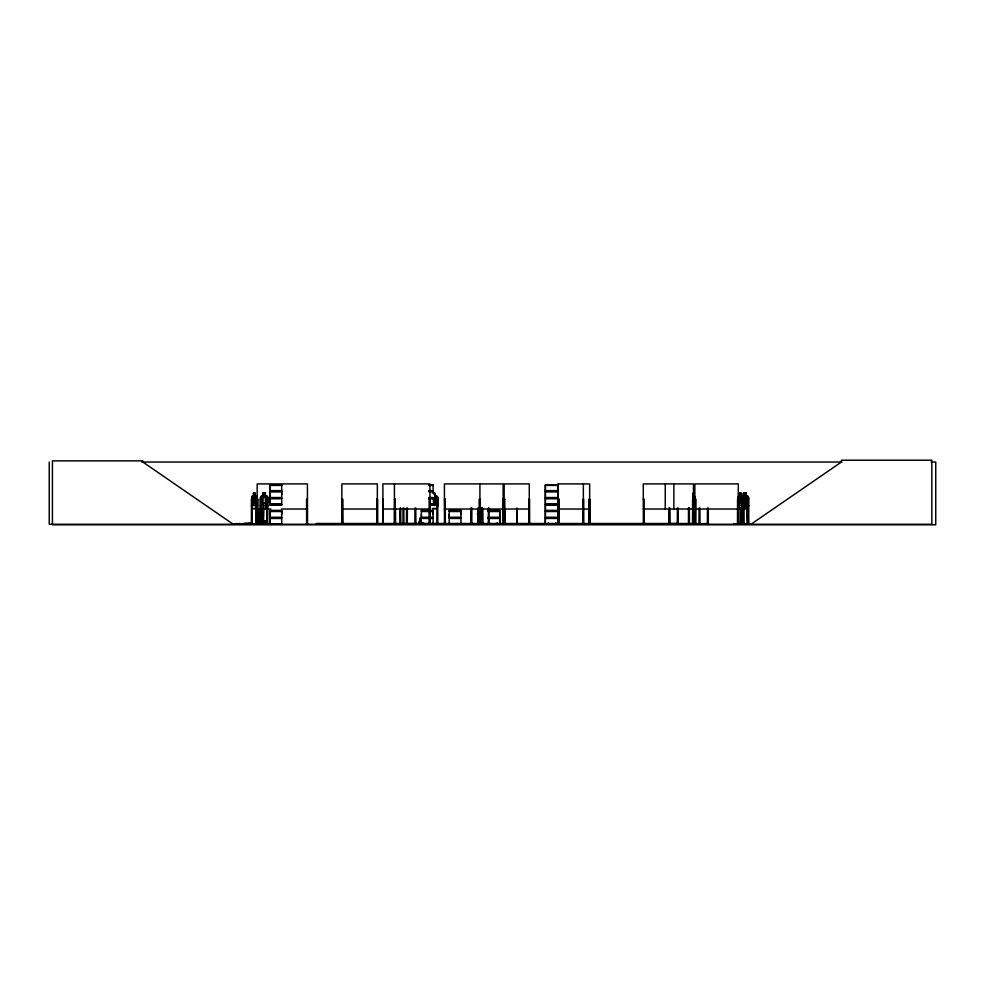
<?xml version="1.0" encoding="UTF-8"?>
<svg xmlns="http://www.w3.org/2000/svg" width="985" height="985" viewBox="0 0 985 985"><rect width="100%" height="100%" fill="white"/><g stroke="black" fill="none" stroke-linecap="round" stroke-linejoin="round"><path stroke-width="1.48" d="M269.988 517.297L269.988 511.523L281.71 511.523L281.698 517.297L269.976 517.297L269.976 511.523M269.988 497.548L269.988 491.786L281.71 491.786L281.698 497.548L269.976 497.548L269.976 491.786M281.698 514.416L281.698 511.523M281.698 494.667L281.698 491.786M421.358 517.297L421.358 511.523L433.104 511.523L433.092 517.297L421.358 517.297L421.371 514.416M433.092 514.416L433.092 511.523M449.222 517.297L449.222 511.523L460.968 511.523L460.955 517.297L449.222 517.297L449.234 514.416M460.955 514.416L460.955 511.523M488.08 511.523L499.826 511.523L499.801 517.297M545.37 517.297L545.37 511.523M545.37 497.548L545.37 491.786M512.286 523.798L521.693 523.761M258.649 523.06L258.87 508.74M258.846 523.06L259.067 508.74M260.828 523.06L261.05 508.74M261.025 523.06L261.247 508.74M263.278 521.545L263.488 508.74M263.611 521.04L263.488 521.693L263.685 508.74M258.723 521.471L260.04 521.127M263.672 521.496L264.485 521.607M264.657 521.422L264.657 521.225M258.87 521.127L258.981 521.04M264.891 521.693L264.879 520.954L264.534 521.508M260.04 521.508L260.04 521.422M260.286 521.594L260.274 520.991M262.195 520.991L261.05 521.693L261.517 521.04M261.05 521.373L261.111 521.04M262.453 520.991L262.441 521.693L262.49 520.991M263.5 520.991L264.583 521.003M420.164 524.192L420.41 518.245L421.026 524.192M418.748 523.761L433.72 524.266L418.748 523.749L436.835 523.614M480.618 523.318L481.049 515.254A2.093 2.093 0 0 0 480.618 511.966L480.089 508.789M433.117 504.357L430.162 504.566M419.881 524.192L420.361 518.245L419.167 524.192M265.384 497.437L263.094 497.327M557.104 518.455L545.358 518.455L545.185 524.217M234.824 524.045L252.234 523.355M235.181 524.254L235.366 523.527M236.88 523.86L236.88 523.527M237.36 524.254L237.262 523.527M237.483 524.254L237.545 523.527M239.281 524.254L239.318 523.527M239.318 523.86L239.441 523.527M239.798 524.254L239.983 523.527M260.409 524.254L260.52 497.29L261.37 496.194L263.106 496.194M260.582 523.86L260.582 522.222M262.072 524.254L262.096 520.782L262.527 523.527M262.589 524.254L262.712 522.222M264.522 524.254L264.534 520.782L264.965 523.527M265.113 524.217L265.199 522.222M386.021 523.798L374.288 523.798M419.376 524.192L420.275 518.245M742.05 508.642L742.124 496.194M747.11 508.642L747.677 505.564L747.196 508.642M256.162 508.642L256.765 505.564L256.248 508.642L252.246 508.642L252.345 496.194M262.145 520.991L262.158 521.693L261.776 521.04M733.997 523.798L751.974 523.798M508.272 524.192L468.417 524.205M508.285 523.786L487.476 524.266M545.284 524.057L562.41 523.749L545.518 524.205M738.799 524.205L738.725 506.549M418.884 524.192L420.201 518.245L422.097 524.192M247.506 524.192L270.666 523.798M418.797 524.192L420.189 518.245M694.388 508.543L694.881 506.549L694.511 508.642M266.898 508.543L267.711 505.564M747.603 508.543L748.514 505.564M748.6 505.576L747.664 508.642L738.43 508.642L738.036 505.576M391.082 523.798L403.887 523.786M447.756 524.192L441.083 523.761L447.818 524.266M338.544 524.143L345.206 523.749L338.508 524.205M345.169 523.786L338.544 523.786M685.277 523.761L699.818 523.798L685.314 524.266M685.252 524.192L699.818 524.254L699.83 523.355M257.307 524.192L257.294 523.355M742.973 524.205L742.973 497.29M668.322 524.192L668.495 523.491M669.16 524.205L669.135 508.026M669.554 524.192L668.335 524.143M669.615 523.749L668.335 523.798L669.628 524.266M256.592 524.205L256.826 497.277L256.149 496.194M256.999 524.205L257.196 483.918L307.406 483.918L307.542 523.798M393.938 524.254L394.025 523.491M394.406 524.143L394.431 483.918M508.285 524.143L487.526 523.798M643.057 524.205L643.168 523.355M692.849 499.789L693.834 497.425L693.046 497.425M259.535 521.04L258.846 521.348M738.011 524.266L737.95 497.29L738.442 496.194L739.587 496.194L739.501 493.103L741.126 493.103L741.767 503.089L740.991 505.564L739.55 505.564L738.775 503.089L738.775 497.327L739.55 496.292M738.036 497.29L738.528 496.194M743.576 496.194L742.998 524.266M692.886 505.564L694.006 503.089L692.96 493.103M251.877 497.339L252.369 496.292M433.215 500.146C434.373 495.701 438.066 496.637 433.88 500.86C438.165 505.256 434.508 506.179 433.265 501.525M434.693 505.564L436.244 503.089L436.244 497.327L434.693 496.292L434.693 493.202M740.782 497.29L741.668 496.194M744.598 496.292L743.823 497.327L744.598 505.564L746.039 505.564L746.815 503.089L746.815 497.327L746.039 496.292M450.046 524.254L450.674 524.106M452.41 524.266L452.583 524.266M460.401 524.242L460.106 523.995M462.531 524.254L449.234 523.86M478.119 508.026L477.836 524.254M480.36 524.254L481.136 522.9L480.889 523.774M263.094 496.292L261.875 497.327L261.875 503.089L263.094 505.564L265.347 505.564L266.553 503.089L266.553 497.327L265.347 496.292L267.058 496.181L261.333 496.292M562.349 524.205L545.37 523.86L545.37 518.455M747.122 524.205L747.172 497.327M750.989 524.266L841.412 462.039L841.412 460.204L931.822 460.204L931.822 524.266L49.25 524.266L49.25 462.039M447.793 523.749L441.071 523.798M462.827 524.266L449.185 524.254M743.269 524.205L743.318 508.026M478.808 524.266L478.759 508.235M141.692 462.039L841.88 462.039M931.133 462.039L935.75 462.039L935.75 524.796L52.427 524.796L52.427 460.857L142.85 460.857L142.85 462.039L233.26 524.266M269.964 484.829L281.722 484.829M428.746 484.817L433.117 484.829M545.358 484.829L557.116 484.829M281.722 485.063L269.964 485.051L269.976 490.629L281.71 490.629L281.71 485.063M428.758 485.063L433.117 485.063L433.092 490.629L428.746 490.629M557.116 485.051L545.358 485.051L545.358 490.629L557.104 490.629M281.698 485.408L269.988 485.408L269.988 490.629M428.746 485.408L433.092 485.408M557.091 485.408L545.37 485.408L545.37 490.629M269.89 491.022L281.796 491.022M428.77 491.022L433.191 491.022M545.284 491.022L557.19 491.022M269.89 491.38L281.796 491.38M428.77 491.38L433.191 491.38M545.284 491.38L557.19 491.38M428.746 491.786L433.104 491.786M557.104 491.786L545.358 491.786L545.358 497.548L557.104 497.548M253.404 493.103L255.152 493.103L255.103 496.292L255.928 497.327L255.103 505.564L253.539 505.564L252.702 503.089L253.49 493.103M265.433 493.103L262.946 493.103L262.946 496.194M432.735 493.103L434.791 493.103L434.791 496.194L436.798 496.194L437.882 497.277L437.882 505.576L436.823 508.642L432.477 508.642M743.367 496.194L743.367 493.103L746.174 493.103L746.064 497.437L744.598 497.327M253.453 493.202L255.103 493.202M263.02 493.202L265.347 493.202M739.55 493.202L741.077 493.202M743.453 493.202L746.125 493.202M252.258 496.194L253.49 496.194M255.066 496.194L256.235 496.194M692.96 496.194L694.487 496.194L695.287 497.277M741.04 496.194L744.635 496.194M748.662 524.266L748.551 497.277L747.689 496.194L746.113 496.317M252.283 496.292L256.211 496.292M434.693 496.292L436.749 496.292M692.886 496.292L694.462 496.292L695.139 497.327M738.467 496.292L747.652 496.292M260.52 497.29L261.271 508.642L267.07 508.642L267.908 497.265L266.935 496.194M267.785 497.277L266.898 496.292M428.746 497.548L433.104 497.548M269.89 497.954L281.796 497.954M428.77 497.954L433.191 497.954M545.284 497.954L557.19 497.954M269.89 498.312L281.796 498.312M428.77 498.312L433.191 498.312M545.284 498.312L557.19 498.312M269.976 498.718L281.71 498.718L281.71 504.271L269.988 504.123L269.976 498.718L269.988 504.123M428.746 498.718L433.104 498.718M557.104 498.718L545.358 498.718L545.358 504.271M255.952 499.173L256.679 499.173M257.196 499.173L258.045 499.173L257.947 524.266M267.686 499.173L266.824 499.173L266.75 524.266M307.406 499.173L306.557 499.173L306.655 524.266M341.857 499.173L342.694 499.173L342.768 524.266M394.431 499.173L395.256 499.173L395.33 524.266M437.783 499.173L436.921 499.173L436.823 524.266M444.42 499.173L445.245 499.173L445.318 524.266M504.16 499.173L504.874 499.173M558.076 499.173L558.975 499.173L558.926 524.266M643.267 499.173L644.116 499.173L644.215 524.266M693.465 499.173L692.615 499.173L692.529 524.217M738.725 499.173L737.568 499.173L737.482 524.266M743.749 499.173L742.197 499.173L742.185 524.266L742.148 523.355L743.823 523.355M747.258 499.173L748.698 499.173M263.094 503.089L265.347 503.089M744.598 503.089L746.039 503.089M430.149 504.123L433.092 504.123L430.174 504.283M281.722 504.271L269.853 504.431L281.722 504.517M557.116 504.579L545.358 504.579L557.116 504.271L545.37 504.123L545.37 498.718M269.964 504.812L281.722 504.776M430.174 504.788L433.117 504.812M557.116 504.812L545.358 504.788L545.358 510.365L557.104 510.365M269.988 505.145L281.698 505.145M430.149 505.145L433.092 505.145M557.091 505.145L545.37 505.145L545.37 510.365M260.52 505.576L261.357 508.642M742.998 505.576L743.564 508.642L742.973 505.576M252.283 508.543L256.211 508.543M261.333 508.543L266.96 508.543M432.489 508.543L436.749 508.543M738.467 508.543L747.652 508.543M257.196 509.023L270.887 509.023M281.538 509.023L307.406 509.023M341.857 509.023L377.353 509.023M382.869 509.023L429.928 509.023M444.42 509.023L503.15 509.023M504.16 509.023L529.265 509.023M558.076 509.023L589.67 509.023M643.267 509.023L693.465 509.023M694.819 509.023L738.294 509.023M269.976 510.365L281.71 510.365M421.358 510.365L433.104 510.365M449.222 510.365L460.968 510.365M488.08 510.365L499.826 510.365M269.89 510.772L281.796 510.772M421.285 510.772L433.191 510.772M449.135 510.772L461.042 510.772M487.994 510.772L499.912 510.772M545.284 510.772L557.19 510.772M257.971 508.74L258.39 523.06M260.151 508.74L260.569 523.06M262.601 508.74L262.921 510.969L262.786 508.74M269.89 511.129L281.796 511.129M421.285 511.129L433.191 511.129M449.135 511.129L461.042 511.129M487.994 511.129L499.912 511.129M545.284 511.129L557.19 511.129M557.104 511.523L545.358 511.523L545.358 517.297L557.104 517.297M488.08 517.297L499.826 517.297L499.814 511.523M269.89 517.691L281.796 517.691M421.285 517.691L433.191 517.691M449.135 517.691L461.042 517.691M487.994 517.691L499.912 517.691M545.284 517.691L557.19 517.691M269.89 518.048L281.796 518.048M421.285 518.048L433.191 518.048M449.135 518.048L461.042 518.048M487.994 518.048L499.912 518.048M545.284 518.048L557.19 518.048M269.939 524.254L269.976 518.455L281.71 518.455L281.71 524.02M421.358 518.455L433.104 518.455L433.104 524.02M488.08 518.455L499.826 518.455L499.826 524.02M479.092 521.939L480.052 521.939M257.344 522.222L264.583 522.222M244.378 523.269L248.639 523.269M248.996 523.269L251.076 523.269M255.866 523.355L256.765 523.355M257.097 523.355L265.15 523.527M266.738 523.355L267.76 523.355L267.76 524.266M307.505 523.355L306.458 523.355L306.458 524.266M700.027 523.355L698.981 523.355L699.005 524.266L699.079 508.026M707.353 523.355L708.4 523.355L708.449 524.192M737.482 523.355L738.799 523.355M747.184 523.355L748.785 523.355L748.772 524.266M407.482 523.614L414.796 523.614M437.771 523.749L438.288 524.254L437.869 523.355M456.597 523.601L457.988 523.601M525.436 523.798L533.55 523.798M579.525 523.798L593.586 523.786M670.034 523.614L677.335 523.614M677.791 523.761L679.034 523.798M700.027 523.614L707.353 523.614M234.701 523.86L281.698 523.86M415.941 523.798L415.744 508.026M234.689 524.045L281.722 524.02M258.095 523.281L258.144 524.266M497.573 523.355L497.634 524.143M558.852 524.205L558.864 499.173M741.262 524.205L741.508 508.026M740.917 524.192L740.979 508.026M403.899 524.192L403.813 508.026M747.64 496.194L748.514 497.327L748.378 524.266M693.132 504.418L693.908 504.406L692.874 501.981M747.098 496.181L747.726 524.266L747.11 496.317M742.037 496.194L742.678 524.266M260.828 524.217L260.816 523.355M421.531 524.192L420.62 518.245L422.023 524.192M743.847 523.761L743.749 506.549M420.657 518.245L421.728 524.192M251.877 505.564L252.332 508.642M738.553 508.543L738.097 497.339M260.102 524.242L259.905 522.222L259.966 523.527M260.483 510.969L260.348 508.74M258.304 510.969L258.168 508.74M478.23 517.938L478.082 515.254A2.093 2.093 0 0 1 478.082 512.298M420.496 518.245L420.62 521.213M262.724 510.969L263.02 523.06M260.286 510.969L260.385 523.06M258.107 510.969L258.156 517.014M748.12 523.355L748.12 524.266M747.984 499.173L747.984 524.266M747.492 523.355L747.492 524.266M746.039 493.202L746.039 508.642M744.857 493.719L744.857 494.753M744.685 496.292L744.635 493.103L744.574 508.642M743.429 493.103L743.453 496.292M743.466 499.173L743.515 524.266M742.481 508.026L742.431 524.266M741.767 524.266L741.767 523.355L740.708 523.355L740.708 524.266L740.794 508.026M741.68 508.026L741.594 524.266M739.587 493.103L739.636 496.292M738.553 523.355L738.491 524.266L738.442 499.173M738.294 497.203L738.294 483.918L694.819 483.918L694.942 524.266M738.159 523.355L738.233 524.266M737.728 499.173L737.728 524.266M708.301 508.026L708.301 524.266M707.538 523.355L707.55 524.266M707.452 508.026L707.353 524.266M699.929 508.026L700.027 524.266M696.149 524.266L696.149 523.491L316.419 523.491L316.419 524.266M695.804 523.355L695.804 524.266M695.632 524.266L695.718 499.173L694.585 499.173L694.745 524.266M695.545 499.173L695.496 524.266M695.201 508.026L695.262 524.266M694.979 499.173L695.102 524.266M694.511 523.355L694.511 524.266M694.314 523.491L694.314 524.266M693.563 523.355L693.538 524.266L693.465 483.918L643.267 483.918L643.365 524.266M692.714 523.355L692.714 524.266M689.34 508.026L689.414 524.266M689.118 508.026L689.192 524.266M688.86 523.355L688.983 524.266M688.724 508.026L688.724 524.266M688.503 508.026L688.503 524.266M678.37 523.355L678.37 524.266M678.234 508.026L678.185 524.266L678.123 523.355M677.545 523.355L677.532 524.266M677.397 508.026L677.335 524.266L677.298 523.355M673.875 483.918L673.875 509.023M670.157 523.491L670.157 524.266L669.935 508.026M669.886 523.355L669.825 524.266M669.098 508.026L669 524.266M665.244 483.918L665.244 509.023M645.532 523.491L645.532 524.266M644.018 523.355L644.018 524.266M643.697 523.491L643.697 524.266M589.941 524.266L589.929 499.173L589.141 499.173L589.079 524.266M589.732 523.355L589.732 524.266M589.572 524.266L589.67 483.918L558.076 483.918L558.076 524.266M589.399 499.173L589.338 524.266M583.649 524.266L583.649 499.173L582.935 499.173L582.948 524.266M583.366 483.918L583.366 524.266M583.218 508.235L583.169 524.266M582.886 523.355L582.886 524.266M558.544 499.173L558.667 524.266M558.335 499.173L558.433 524.266M558.261 483.918L558.187 524.266M556.143 523.355L556.082 524.266M555.983 523.355L555.848 524.266M555.528 523.355L555.503 524.266M555.405 523.355L555.318 524.266M555.158 523.614L555.158 524.266M548.916 523.614L548.916 524.266M548.793 523.355L548.756 524.266M548.559 523.355L548.534 524.266M548.189 523.355L548.214 524.266M547.992 523.355L547.98 524.266M529.782 523.491L529.782 524.266M529.585 523.355L529.598 524.266L529.548 499.173L528.834 499.173L528.785 524.266M529.314 524.266L529.265 483.918L504.16 483.918L504.16 524.266M529.117 508.235L529.068 524.266M517.26 523.355L517.26 524.266M517.162 508.235L517.15 524.266M516.829 508.235L516.817 524.266M504.874 508.235L504.849 524.266M504.591 499.173L504.628 524.266M504.443 499.173L504.455 524.266M504.111 523.355L504.111 524.266M503.409 524.266L503.433 499.173L502.719 499.173L502.719 524.266L502.682 523.355M503.138 524.266L503.15 483.918L444.42 483.918L444.457 524.266M503.003 499.173L503.039 524.266M499.801 518.455L499.801 523.86M497.487 523.355L497.487 524.266M496.834 523.355L496.933 524.266M496.723 523.355L496.625 524.266M489.853 523.355L489.816 524.266M489.582 523.355L489.693 524.266M489.225 523.355L489.311 524.266M488.954 508.026L489.04 524.266M488.868 523.355L488.868 524.266M488.363 508.026L488.375 524.266L488.264 523.355M482.638 508.026L482.712 524.266M482.465 508.026L482.551 524.266M482.33 523.355L482.354 524.266M482.034 523.355L482.01 524.266M481.899 508.026L481.788 524.266L481.739 508.026M480.224 524.266L480.151 499.173L479.326 499.173L479.35 524.266M479.917 483.918L479.917 524.266M479.818 523.355L479.781 524.266M479.56 499.173L479.56 524.266M479.252 523.355L479.092 524.266L479.067 508.235M478.476 508.235L478.525 524.266L478.378 523.355M478.045 508.235L478.033 524.266M471.975 523.355L471.975 524.266M471.889 508.026L471.803 524.266M471.581 523.355L471.606 524.266M471.298 523.355L471.298 524.266M471.162 508.026L471.162 524.266M470.99 508.026L470.99 524.266M460.968 524.02L460.968 518.455L449.222 518.455L449.222 524.02M445.208 523.355L445.085 524.266M445.011 499.173L445.011 524.266M444.654 499.173L444.789 524.266M444.346 523.355L444.346 524.266M437.783 497.327L437.771 524.266M437.032 523.355L437.02 524.266M434.693 497.327L434.693 503.089M434.176 493.719L434.176 494.753M430.162 524.266L430.162 499.173L429.325 499.173L429.312 524.266M430.002 524.266L429.928 483.918L382.869 483.918L382.98 524.266M429.792 523.355L429.669 524.266M429.558 499.173L429.509 524.266M429.152 523.355L429.091 524.266M428.869 523.355L428.881 524.266M428.77 523.355L428.758 524.266M428.561 523.355L428.573 524.266M423.71 524.266L423.698 523.355L423.599 524.266M423.378 523.355L423.39 524.266M423.193 523.355L423.267 524.266M415.645 523.355L415.645 524.266M414.894 508.026L414.894 524.266M414.796 523.355L414.796 524.266M407.482 523.355L407.482 524.266M407.384 508.026L407.285 524.266M406.534 508.026L406.46 524.266L406.436 523.355M403.715 523.355L403.715 524.266M402.963 508.026L403.062 524.266M402.865 523.355L402.865 524.266M400.624 508.235L400.661 524.266M400.39 508.235L400.427 524.266M400.095 508.235L400.292 524.266M400.058 523.355L400.058 524.266M395.441 508.026L395.539 524.266M395.022 499.173L395.096 524.266M394.923 523.355L394.887 524.266M394.653 499.173L394.591 524.266M383.214 524.266L383.177 499.173L382.648 524.266L382.611 523.355M377.575 524.266L377.587 499.173L376.75 499.173L376.787 524.266M377.353 524.266L377.353 483.918L341.857 483.918L341.894 524.266L341.783 523.355M377.218 523.355L377.12 524.266M376.984 499.173L376.91 524.266M376.689 523.355L376.689 524.266M376.282 523.491L376.282 524.266M343.359 523.491L343.359 524.266M342.46 499.173L342.534 524.266M342.324 523.355L342.226 524.266M342.09 499.173L342.017 524.266M341.524 523.491L341.524 524.266M318.254 523.491L318.254 524.266M307.308 523.355L307.308 524.266M269.988 518.455L269.988 523.86M267.711 497.327L267.563 524.266M267.489 499.173L267.341 524.266M267.169 523.355L267.132 524.266M267.021 499.173L266.947 524.266M265.371 493.103L265.408 508.642M264.743 520.782L264.768 523.527M263.007 493.103L263.094 508.642M262.318 520.782L262.318 523.527M261.234 524.266L261.16 499.173L260.299 499.173L260.225 524.266M260.963 499.173L261.037 524.266M256.457 523.355L256.457 524.266M256.408 506.549L256.309 524.266M256.223 499.173L256.174 524.266M255.952 506.549L255.891 524.266M252.209 524.266L252.16 499.173L251.421 499.173L251.421 524.266M251.938 523.355L251.938 524.266M251.889 508.026L251.791 524.266M251.704 499.173L251.704 524.266M741.742 504.406L740.4 501.525L739.058 504.529L740.067 500.848L739.181 497.265L740.991 497.327L740.991 503.089L739.55 503.089L739.526 497.29L740.375 500.146L741.68 497.314L740.708 500.86L741.742 504.406M255.657 504.406L254.204 501.525L252.763 504.529L253.859 500.848L252.899 497.265L254.179 500.146L255.595 497.314L254.549 500.86L255.657 504.406M474.044 524.143L484.115 523.749L474.068 524.266M254.82 493.719L253.822 493.719L253.822 494.753L254.82 494.753L254.82 493.719M264.94 493.719L263.488 493.719L263.488 494.753L264.94 494.753L264.94 493.719M740.732 493.719L739.809 493.719L739.809 494.753L740.732 494.753L740.732 493.719M745.78 493.719L743.884 493.719L743.884 494.753L745.78 494.753L745.78 493.719M255.103 497.327L253.539 497.327L253.539 503.089L255.103 503.089L255.103 497.327"/></g></svg>
